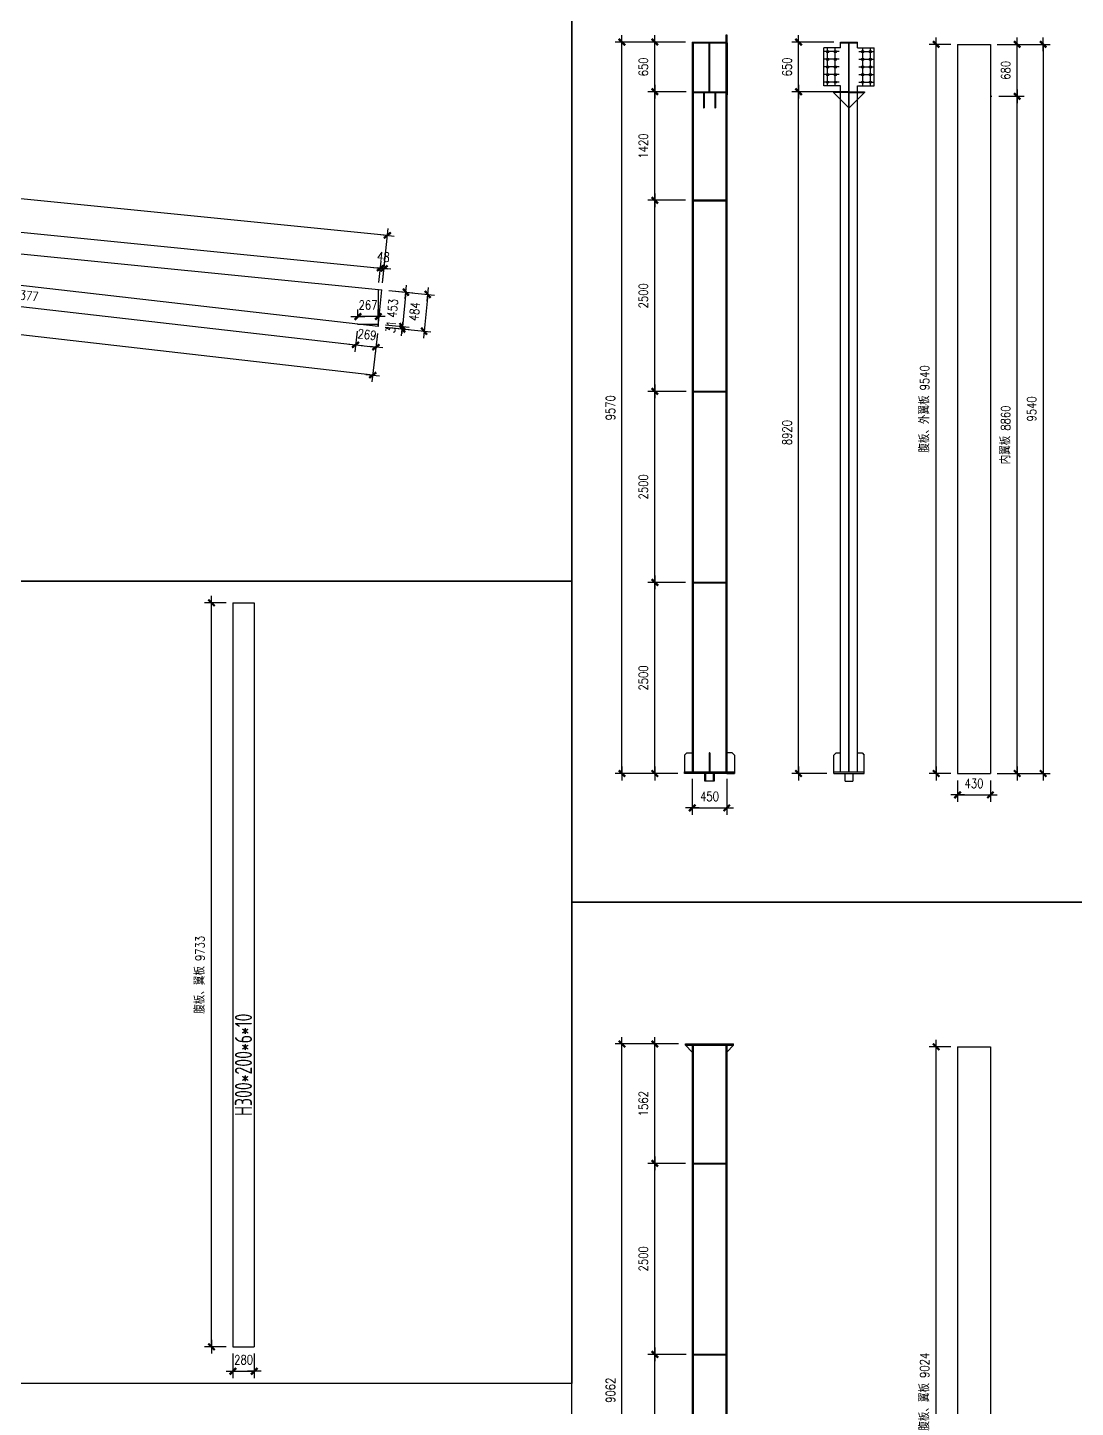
# Model space of a CAD drawing. Header units: millimetres. Extents: x 2287919 to 2522484, y -1845182 to -1736911.
# Drawn here: x 2408444 to 2422152, y -1832123 to -1814071 of the extents above; entities that cross this region are included whole.
import ezdxf

# ---------------------------------------------------------------- set-up
doc = ezdxf.new("R2010")
doc.units = ezdxf.units.MM
doc.header["$LTSCALE"] = 1000
doc.header["$PDMODE"] = 34
doc.linetypes.add('DASH', pattern=[0.35, 0.25, -0.1])
doc.styles.add('DIM_FONT', font='simplex.shx', dxfattribs={"width": 0.8, "bigfont": 'hztxt.shx'})
doc.styles.add('TSSD_Label', font='Tssdeng.shx', dxfattribs={"width": 0.7, "bigfont": 'hztxt.shx'})
doc.dimstyles.new('WGH(1)', dxfattribs={"dimscale": 1.2, "dimtxt": 100, "dimasz": 0.5, "dimexe": 75, "dimexo": 75, "dimgap": 75, "dimtad": 1, "dimdec": 0, "dimzin": 0, "dimdsep": 46, "dimtxsty": 'DIM_FONT', "dimblk1": '_DIMX', "dimblk2": '_DIMX', "dimsah": 1, "dimcen": 0.09, "dimclrd": 3, "dimclre": 3, "dimclrt": 7, "dimadec": 0, "dimazin": 0, "dimtfac": 1, "dimtdec": 0, "dimtix": 1, "dimtmove": 2, "dimatfit": 3, "dimldrblk": '_DIMX', "dimfxl": 1, "dimtolj": 1, "dimtzin": 0, "dimarcsym": 0})

# ---------------------------------------------------------------- blocks, each defined once
blk = doc.blocks.new('_DIMX')
blk.add_line((-150, 0), (150, 0))
at = {"const_width": 50}
blk.add_lwpolyline([(-70, -70), (70, 70)], dxfattribs=at)
blk = doc.blocks.new('*D463')
at = {"color": 3, "lineweight": -2}
for p, q in [((2412993, -1812382), (2413076, -1813100)), ((2413065, -1813011), (2402611, -1814208)), ((2402539, -1813579), (2402621, -1814297))]:
    blk.add_line(p, q, dxfattribs=at)
at = {"layer": 'Defpoints', "color": 0}
for p in [(2412983, -1812293), (2402528, -1813490), (2402611, -1814208)]:
    blk.add_point(p, dxfattribs=at)
at = {"color": 3, "lineweight": -2, "xscale": 0.6, "yscale": 0.6, "zscale": 0.6}
for p, rotation in [((2413065, -1813011), 6.531281720879526), ((2402611, -1814208), 186.5312817208795)]:
    blk.add_blockref('_DIMX', p, dxfattribs=dict(at, rotation=rotation))
at = {"color": 7, "insert": (2407821, -1813460), "char_height": 120, "attachment_point": 5, "rotation": 6.5313, "style": 'DIM_FONT'}
blk.add_mtext('\\A1;10523', dxfattribs=at)
blk = doc.blocks.new('*D465')
at = {"color": 3, "lineweight": -2}
for p, q in [((2413170, -1817510), (2413769, -1817570)), ((2413679, -1817562), (2413631, -1818042)), ((2413121, -1817992), (2413720, -1818051))]:
    blk.add_line(p, q, dxfattribs=at)
at = {"layer": 'Defpoints', "color": 0}
for p in [(2413080, -1817501), (2413032, -1817983), (2413631, -1818043)]:
    blk.add_point(p, dxfattribs=at)
at = {"color": 3, "lineweight": -2, "xscale": 0.6, "yscale": 0.6, "zscale": 0.6}
for p, rotation in [((2413679, -1817561), 84.29624994717204), ((2413631, -1818043), 264.296249947172)]:
    blk.add_blockref('_DIMX', p, dxfattribs=dict(at, rotation=rotation))
at = {"color": 7, "insert": (2413506, -1817787), "char_height": 120, "attachment_point": 5, "rotation": 84.2962, "style": 'DIM_FONT'}
blk.add_mtext('\\A1;484', dxfattribs=at)
blk = doc.blocks.new('*D466')
at = {"color": 3, "lineweight": -2}
for p, q in [((2402729, -1816377), (2402757, -1816098)), ((2402749, -1816187), (2413059, -1817217)), ((2413041, -1817407), (2413069, -1817128))]:
    blk.add_line(p, q, dxfattribs=at)
at = {"layer": 'Defpoints', "color": 0}
for p in [(2402720, -1816466), (2413060, -1817217), (2413032, -1817496)]:
    blk.add_point(p, dxfattribs=at)
at = {"color": 3, "lineweight": -2, "xscale": 0.6, "yscale": 0.6, "zscale": 0.6}
for p, rotation in [((2402748, -1816187), 174.2962499471587), ((2413060, -1817217), 354.2962499471587)]:
    blk.add_blockref('_DIMX', p, dxfattribs=dict(at, rotation=rotation))
at = {"color": 7, "insert": (2407919, -1816553), "char_height": 120, "attachment_point": 5, "rotation": 354.2962, "style": 'DIM_FONT'}
blk.add_mtext('\\A1;上翼板 10363', dxfattribs=at)
blk = doc.blocks.new('*D467')
at = {"color": 3, "lineweight": -2}
for p, q in [((2413041, -1817407), (2413069, -1817128)), ((2413059, -1817217), (2413059, -1817217)), ((2413060, -1817217), (2413108, -1817222)), ((2413089, -1817412), (2413117, -1817132)), ((2413108, -1817222), (2413109, -1817222))]:
    blk.add_line(p, q, dxfattribs=at)
at = {"layer": 'Defpoints', "color": 0}
for p in [(2413108, -1817222), (2413032, -1817496), (2413080, -1817501)]:
    blk.add_point(p, dxfattribs=at)
at = {"color": 3, "lineweight": -2, "xscale": 0.6, "yscale": 0.6, "zscale": 0.6}
for p, rotation in [((2413060, -1817217), 354.2962499471594), ((2413108, -1817222), 174.2962499471593)]:
    blk.add_blockref('_DIMX', p, dxfattribs=dict(at, rotation=rotation))
at = {"color": 7, "insert": (2413099, -1817070), "char_height": 120, "attachment_point": 5, "rotation": 354.2962, "style": 'DIM_FONT'}
blk.add_mtext('\\A1;48', dxfattribs=at)
blk = doc.blocks.new('*D469')
at = {"color": 3, "lineweight": -2}
for p, q in [((2402710, -1816892), (2402679, -1817161)), ((2402690, -1817071), (2412734, -1818221)), ((2412755, -1818042), (2412724, -1818311))]:
    blk.add_line(p, q, dxfattribs=at)
at = {"layer": 'Defpoints', "color": 0}
for p in [(2402720, -1816802), (2412765, -1817952), (2412734, -1818221)]:
    blk.add_point(p, dxfattribs=at)
at = {"color": 3, "lineweight": -2, "xscale": 0.6, "yscale": 0.6, "zscale": 0.6}
for p, rotation in [((2402690, -1817071), 173.4687182791657), ((2412734, -1818221), 353.4687182791657)]:
    blk.add_blockref('_DIMX', p, dxfattribs=dict(at, rotation=rotation))
at = {"color": 7, "insert": (2407729, -1817497), "char_height": 120, "attachment_point": 5, "rotation": 353.4687, "style": 'DIM_FONT'}
blk.add_mtext('\\A1;下翼板 10110+267=10377', dxfattribs=at)
blk = doc.blocks.new('*D470')
at = {"color": 3, "lineweight": -2}
for p, q in [((2412755, -1818042), (2412724, -1818311)), ((2413022, -1818072), (2412991, -1818341)), ((2412734, -1818221), (2412733, -1818221)), ((2412734, -1818221), (2413001, -1818252)), ((2413002, -1818252), (2413002, -1818252))]:
    blk.add_line(p, q, dxfattribs=at)
at = {"layer": 'Defpoints', "color": 0}
for p in [(2412765, -1817952), (2413032, -1817983), (2413001, -1818252)]:
    blk.add_point(p, dxfattribs=at)
at = {"color": 3, "lineweight": -2, "xscale": 0.6, "yscale": 0.6, "zscale": 0.6}
for p, rotation in [((2412734, -1818221), 353.4687182791657), ((2413001, -1818252), 173.4687182791657)]:
    blk.add_blockref('_DIMX', p, dxfattribs=dict(at, rotation=rotation))
at = {"color": 7, "insert": (2412885, -1818087), "char_height": 120, "attachment_point": 5, "rotation": 353.4687, "style": 'DIM_FONT'}
blk.add_mtext('\\A1;269', dxfattribs=at)
blk = doc.blocks.new('*D471')
at = {"color": 3, "lineweight": -2}
for p, q in [((2402677, -1816888), (2402604, -1817523)), ((2412959, -1818618), (2402615, -1817434)), ((2413022, -1818072), (2412949, -1818707))]:
    blk.add_line(p, q, dxfattribs=at)
at = {"layer": 'Defpoints', "color": 0}
for p in [(2402687, -1816798), (2402615, -1817434), (2413032, -1817983)]:
    blk.add_point(p, dxfattribs=at)
at = {"color": 3, "lineweight": -2, "xscale": 0.6, "yscale": 0.6, "zscale": 0.6}
for p, rotation in [((2402615, -1817434), 173.468718279122), ((2412959, -1818618), 353.468718279122)]:
    blk.add_blockref('_DIMX', p, dxfattribs=dict(at, rotation=rotation))
at = {"color": 7, "insert": (2407804, -1817877), "char_height": 120, "attachment_point": 5, "rotation": 353.4687, "style": 'DIM_FONT'}
blk.add_mtext('\\A1;10412', dxfattribs=at)
blk = doc.blocks.new('*D472')
at = {"color": 3, "lineweight": -2}
for p, q in [((2412765, -1817862), (2412765, -1817761)), ((2413032, -1817862), (2413032, -1817761)), ((2412764, -1817851), (2412764, -1817851)), ((2413032, -1817851), (2412765, -1817851)), ((2413033, -1817851), (2413033, -1817851))]:
    blk.add_line(p, q, dxfattribs=at)
at = {"layer": 'Defpoints', "color": 0}
for p in [(2412765, -1817851), (2412765, -1817952), (2413032, -1817952)]:
    blk.add_point(p, dxfattribs=at)
at = {"color": 3, "lineweight": -2, "xscale": 0.6, "yscale": 0.6, "zscale": 0.6}
for p, rotation in [((2412765, -1817851), 9.994575031030957e-11), ((2413032, -1817851), 180.0000000001)]:
    blk.add_blockref('_DIMX', p, dxfattribs=dict(at, rotation=rotation))
at = {"color": 7, "insert": (2412898, -1817701), "char_height": 120, "attachment_point": 5, "style": 'DIM_FONT'}
blk.add_mtext('\\A1;267', dxfattribs=at)
blk = doc.blocks.new('*D473')
at = {"color": 3, "lineweight": -2}
for p, q in [((2402729, -1816377), (2402801, -1815665)), ((2413151, -1816789), (2402792, -1815754)), ((2413089, -1817412), (2413160, -1816699))]:
    blk.add_line(p, q, dxfattribs=at)
at = {"layer": 'Defpoints', "color": 0}
for p in [(2402792, -1815754), (2402720, -1816466), (2413080, -1817501)]:
    blk.add_point(p, dxfattribs=at)
at = {"color": 3, "lineweight": -2, "xscale": 0.6, "yscale": 0.6, "zscale": 0.6}
for p, rotation in [((2402792, -1815754), 174.2962499471564), ((2413151, -1816789), 354.2962499471564)]:
    blk.add_blockref('_DIMX', p, dxfattribs=dict(at, rotation=rotation))
at = {"color": 7, "insert": (2407986, -1816122), "char_height": 120, "attachment_point": 5, "rotation": 354.2962, "style": 'DIM_FONT'}
blk.add_mtext('\\A1;腹板 10411', dxfattribs=at)
blk = doc.blocks.new('*D474')
at = {"color": 3, "lineweight": -2}
for p, q in [((2413170, -1817510), (2413482, -1817541)), ((2413393, -1817533), (2413348, -1817983)), ((2413125, -1817961), (2413437, -1817992))]:
    blk.add_line(p, q, dxfattribs=at)
at = {"layer": 'Defpoints', "color": 0}
for p in [(2413080, -1817501), (2413035, -1817952), (2413348, -1817983)]:
    blk.add_point(p, dxfattribs=at)
at = {"color": 3, "lineweight": -2, "xscale": 0.6, "yscale": 0.6, "zscale": 0.6}
for p, rotation in [((2413393, -1817532), 84.2962499472315), ((2413348, -1817983), 264.2962499472315)]:
    blk.add_blockref('_DIMX', p, dxfattribs=dict(at, rotation=rotation))
at = {"color": 7, "insert": (2413221, -1817743), "char_height": 120, "attachment_point": 5, "rotation": 84.2962, "style": 'DIM_FONT'}
blk.add_mtext('\\A1;453', dxfattribs=at)
blk = doc.blocks.new('*D475')
at = {"color": 3, "lineweight": -2}
for p, q in [((2413121, -1817992), (2413434, -1818023)), ((2413125, -1817961), (2413437, -1817992)), ((2413348, -1817983), (2413345, -1818014)), ((2413345, -1818015), (2413345, -1818015)), ((2413348, -1817983), (2413348, -1817982))]:
    blk.add_line(p, q, dxfattribs=at)
at = {"layer": 'Defpoints', "color": 0}
for p in [(2413032, -1817983), (2413035, -1817952), (2413345, -1818014)]:
    blk.add_point(p, dxfattribs=at)
at = {"color": 3, "lineweight": -2, "xscale": 0.6, "yscale": 0.6, "zscale": 0.6}
for p, rotation in [((2413345, -1818014), 84.29624994723137), ((2413348, -1817983), 264.2962499472314)]:
    blk.add_blockref('_DIMX', p, dxfattribs=dict(at, rotation=rotation))
at = {"color": 7, "insert": (2413197, -1817984), "char_height": 120, "attachment_point": 5, "rotation": 84.2962, "style": 'DIM_FONT'}
blk.add_mtext('\\A1;31', dxfattribs=at)
blk = doc.blocks.new('*D478')
at = {"color": 3, "lineweight": -2}
blk.add_arc((2402720, -1816466), 259, 264.4292, 354.1633, dxfattribs=at)
at = {"layer": 'Defpoints', "color": 0}
for p in [(2402720, -1816466), (2402720, -1816466), (2402827, -1816702), (2402687, -1816799), (2413080, -1817501)]:
    blk.add_point(p, dxfattribs=at)
at = {"color": 3, "lineweight": -2, "xscale": 0.6, "yscale": 0.6, "zscale": 0.6}
for p, rotation in [((2402978, -1816492), 84.22978583323504), ((2402695, -1816724), 174.3627140610201)]:
    blk.add_blockref('_DIMX', p, dxfattribs=dict(at, rotation=rotation))
at = {"color": 7, "insert": (2402789, -1816551), "char_height": 120, "attachment_point": 5, "rotation": 39.2962, "style": 'DIM_FONT'}
blk.add_mtext('\\A1;90°', dxfattribs=at)
blk = doc.blocks.new('*D487')
at = {"color": 3, "lineweight": -2}
for p, q in [((2411040, -1821597), (2410760, -1821597)), ((2410850, -1831329.4), (2410850, -1821597.6)), ((2411040, -1831330), (2410760, -1831330))]:
    blk.add_line(p, q, dxfattribs=at)
at = {"layer": 'Defpoints', "color": 0}
for p in [(2410850, -1821597), (2411130, -1821597), (2411130, -1831330)]:
    blk.add_point(p, dxfattribs=at)
at = {"color": 3, "lineweight": -2, "xscale": 0.6, "yscale": 0.6, "zscale": 0.6}
for p, rotation in [((2410850, -1821597), 90), ((2410850, -1831330), 270)]:
    blk.add_blockref('_DIMX', p, dxfattribs=dict(at, rotation=rotation))
at = {"color": 7, "insert": (2410700, -1826463.5), "char_height": 120, "attachment_point": 5, "rotation": 90, "style": 'DIM_FONT'}
blk.add_mtext('\\A1;腹板、翼板 9733', dxfattribs=at)
blk = doc.blocks.new('*D488')
at = {"color": 3, "lineweight": -2}
for p, q in [((2411130, -1831420), (2411130, -1831740)), ((2411410, -1831420), (2411410, -1831740)), ((2411129.4, -1831650), (2411128.8, -1831650)), ((2411130, -1831650), (2411410, -1831650)), ((2411410.6, -1831650), (2411411.2, -1831650))]:
    blk.add_line(p, q, dxfattribs=at)
at = {"layer": 'Defpoints', "color": 0}
for p in [(2411130, -1831330), (2411410, -1831330), (2411410, -1831650)]:
    blk.add_point(p, dxfattribs=at)
at = {"color": 3, "lineweight": -2, "xscale": 0.6, "yscale": 0.6, "zscale": 0.6}
blk.add_blockref('_DIMX', (2411130, -1831650), dxfattribs=at)
at = {"color": 3, "lineweight": -2, "xscale": 0.6, "yscale": 0.6, "zscale": 0.6, "rotation": 180}
blk.add_blockref('_DIMX', (2411410, -1831650), dxfattribs=at)
at = {"color": 7, "insert": (2411270, -1831500), "char_height": 120, "attachment_point": 5, "style": 'DIM_FONT'}
blk.add_mtext('\\A1;280', dxfattribs=at)
blk = doc.blocks.new('*D648')
at = {"color": 3, "lineweight": -2}
for p, q in [((2417050, -1821330), (2416560, -1821330)), ((2416650, -1823829.4), (2416650, -1821330.6)), ((2416950, -1823830), (2416560, -1823830))]:
    blk.add_line(p, q, dxfattribs=at)
at = {"layer": 'Defpoints', "color": 0}
for p in [(2416650, -1821330), (2417140, -1821330), (2417040, -1823830)]:
    blk.add_point(p, dxfattribs=at)
at = {"color": 3, "lineweight": -2, "xscale": 0.6, "yscale": 0.6, "zscale": 0.6}
for p, rotation in [((2416650, -1821330), 90), ((2416650, -1823830), 270)]:
    blk.add_blockref('_DIMX', p, dxfattribs=dict(at, rotation=rotation))
at = {"color": 7, "insert": (2416500, -1822580), "char_height": 120, "attachment_point": 5, "rotation": 90, "style": 'DIM_FONT'}
blk.add_mtext('\\A1;2500', dxfattribs=at)
blk = doc.blocks.new('*D649')
at = {"color": 3, "lineweight": -2}
for p, q in [((2417060, -1818830), (2416560, -1818830)), ((2416650, -1821329.4), (2416650, -1818830.6)), ((2417050, -1821330), (2416560, -1821330))]:
    blk.add_line(p, q, dxfattribs=at)
at = {"layer": 'Defpoints', "color": 0}
for p in [(2416650, -1818830), (2417150, -1818830), (2417140, -1821330)]:
    blk.add_point(p, dxfattribs=at)
at = {"color": 3, "lineweight": -2, "xscale": 0.6, "yscale": 0.6, "zscale": 0.6}
for p, rotation in [((2416650, -1818830), 90), ((2416650, -1821330), 270)]:
    blk.add_blockref('_DIMX', p, dxfattribs=dict(at, rotation=rotation))
at = {"color": 7, "insert": (2416500, -1820080), "char_height": 120, "attachment_point": 5, "rotation": 90, "style": 'DIM_FONT'}
blk.add_mtext('\\A1;2500', dxfattribs=at)
blk = doc.blocks.new('*D650')
at = {"color": 3, "lineweight": -2}
for p, q in [((2417050, -1816330), (2416560, -1816330)), ((2416650, -1818829.4), (2416650, -1816330.6)), ((2417060, -1818830), (2416560, -1818830))]:
    blk.add_line(p, q, dxfattribs=at)
at = {"layer": 'Defpoints', "color": 0}
for p in [(2416650, -1816330), (2417140, -1816330), (2417150, -1818830)]:
    blk.add_point(p, dxfattribs=at)
at = {"color": 3, "lineweight": -2, "xscale": 0.6, "yscale": 0.6, "zscale": 0.6}
for p, rotation in [((2416650, -1816330), 90), ((2416650, -1818830), 270)]:
    blk.add_blockref('_DIMX', p, dxfattribs=dict(at, rotation=rotation))
at = {"color": 7, "insert": (2416500, -1817580), "char_height": 120, "attachment_point": 5, "rotation": 90, "style": 'DIM_FONT'}
blk.add_mtext('\\A1;2500', dxfattribs=at)
blk = doc.blocks.new('*D651')
at = {"color": 3, "lineweight": -2}
for p, q in [((2417060, -1814910), (2416560, -1814910)), ((2416650, -1816329.4), (2416650, -1814910.6)), ((2417050, -1816330), (2416560, -1816330))]:
    blk.add_line(p, q, dxfattribs=at)
at = {"layer": 'Defpoints', "color": 0}
for p in [(2416650, -1814910), (2417150, -1814910), (2417140, -1816330)]:
    blk.add_point(p, dxfattribs=at)
at = {"color": 3, "lineweight": -2, "xscale": 0.6, "yscale": 0.6, "zscale": 0.6}
for p, rotation in [((2416650, -1814910), 90), ((2416650, -1816330), 270)]:
    blk.add_blockref('_DIMX', p, dxfattribs=dict(at, rotation=rotation))
at = {"color": 7, "insert": (2416500, -1815620), "char_height": 120, "attachment_point": 5, "rotation": 90, "style": 'DIM_FONT'}
blk.add_mtext('\\A1;1420', dxfattribs=at)
blk = doc.blocks.new('*D652')
at = {"color": 3, "lineweight": -2}
for p, q in [((2417050, -1814260), (2416560, -1814260)), ((2416650, -1814909.4), (2416650, -1814260.6)), ((2417060, -1814910), (2416560, -1814910))]:
    blk.add_line(p, q, dxfattribs=at)
at = {"layer": 'Defpoints', "color": 0}
for p in [(2416650, -1814260), (2417140, -1814260), (2417150, -1814910)]:
    blk.add_point(p, dxfattribs=at)
at = {"color": 3, "lineweight": -2, "xscale": 0.6, "yscale": 0.6, "zscale": 0.6}
for p, rotation in [((2416650, -1814260), 90), ((2416650, -1814910), 270)]:
    blk.add_blockref('_DIMX', p, dxfattribs=dict(at, rotation=rotation))
at = {"color": 7, "insert": (2416500, -1814585), "char_height": 120, "attachment_point": 5, "rotation": 90, "style": 'DIM_FONT'}
blk.add_mtext('\\A1;650', dxfattribs=at)
blk = doc.blocks.new('*D614')
at = {"color": 3, "lineweight": -2}
for p, q in [((2417050, -1814260), (2416130, -1814260)), ((2416220, -1823829.4), (2416220, -1814260.6)), ((2416950, -1823830), (2416130, -1823830))]:
    blk.add_line(p, q, dxfattribs=at)
at = {"layer": 'Defpoints', "color": 0}
for p in [(2416220, -1814260), (2417140, -1814260), (2417040, -1823830)]:
    blk.add_point(p, dxfattribs=at)
at = {"color": 3, "lineweight": -2, "xscale": 0.6, "yscale": 0.6, "zscale": 0.6}
for p, rotation in [((2416220, -1814260), 90), ((2416220, -1823830), 270)]:
    blk.add_blockref('_DIMX', p, dxfattribs=dict(at, rotation=rotation))
at = {"color": 7, "insert": (2416070, -1819045), "char_height": 120, "attachment_point": 5, "rotation": 90, "style": 'DIM_FONT'}
blk.add_mtext('\\A1;9570', dxfattribs=at)
blk = doc.blocks.new('*D653')
at = {"color": 3, "lineweight": -2}
for p, q in [((2417140, -1823900), (2417140, -1824370)), ((2417590, -1823900), (2417590, -1824370)), ((2417140.6, -1824280), (2417589.4, -1824280))]:
    blk.add_line(p, q, dxfattribs=at)
at = {"layer": 'Defpoints', "color": 0}
for p in [(2417140, -1823810), (2417590, -1823810), (2417590, -1824280)]:
    blk.add_point(p, dxfattribs=at)
at = {"color": 3, "lineweight": -2, "xscale": 0.6, "yscale": 0.6, "zscale": 0.6, "rotation": 180}
blk.add_blockref('_DIMX', (2417140, -1824280), dxfattribs=at)
at = {"color": 3, "lineweight": -2, "xscale": 0.6, "yscale": 0.6, "zscale": 0.6}
blk.add_blockref('_DIMX', (2417590, -1824280), dxfattribs=at)
at = {"color": 7, "insert": (2417365, -1824130), "char_height": 120, "attachment_point": 5, "style": 'DIM_FONT'}
blk.add_mtext('\\A1;450', dxfattribs=at)
blk = doc.blocks.new('*D654')
at = {"color": 3, "lineweight": -2}
for p, q in [((2418990, -1814910), (2418440, -1814910)), ((2418530, -1823829.4), (2418530, -1814910.6)), ((2418900, -1823830), (2418440, -1823830))]:
    blk.add_line(p, q, dxfattribs=at)
at = {"layer": 'Defpoints', "color": 0}
for p in [(2418530, -1814910), (2419080, -1814910), (2418990, -1823830)]:
    blk.add_point(p, dxfattribs=at)
at = {"color": 3, "lineweight": -2, "xscale": 0.6, "yscale": 0.6, "zscale": 0.6}
for p, rotation in [((2418530, -1814910), 90), ((2418530, -1823830), 270)]:
    blk.add_blockref('_DIMX', p, dxfattribs=dict(at, rotation=rotation))
at = {"color": 7, "insert": (2418380, -1819370), "char_height": 120, "attachment_point": 5, "rotation": 90, "style": 'DIM_FONT'}
blk.add_mtext('\\A1;8920', dxfattribs=at)
blk = doc.blocks.new('*D655')
at = {"color": 3, "lineweight": -2}
for p, q in [((2418990, -1814260), (2418440, -1814260)), ((2418530, -1814909.4), (2418530, -1814260.6)), ((2418990, -1814910), (2418440, -1814910))]:
    blk.add_line(p, q, dxfattribs=at)
at = {"layer": 'Defpoints', "color": 0}
for p in [(2418530, -1814260), (2419080, -1814260), (2419080, -1814910)]:
    blk.add_point(p, dxfattribs=at)
at = {"color": 3, "lineweight": -2, "xscale": 0.6, "yscale": 0.6, "zscale": 0.6}
for p, rotation in [((2418530, -1814260), 90), ((2418530, -1814910), 270)]:
    blk.add_blockref('_DIMX', p, dxfattribs=dict(at, rotation=rotation))
at = {"color": 7, "insert": (2418380, -1814585), "char_height": 120, "attachment_point": 5, "rotation": 90, "style": 'DIM_FONT'}
blk.add_mtext('\\A1;650', dxfattribs=at)
blk = doc.blocks.new('*D656')
at = {"color": 3, "lineweight": -2}
for p, q in [((2420520, -1814290), (2420240, -1814290)), ((2420330, -1823829.4), (2420330, -1814290.6)), ((2420520, -1823830), (2420240, -1823830))]:
    blk.add_line(p, q, dxfattribs=at)
at = {"layer": 'Defpoints', "color": 0}
for p in [(2420330, -1814290), (2420610, -1814290), (2420610, -1823830)]:
    blk.add_point(p, dxfattribs=at)
at = {"color": 3, "lineweight": -2, "xscale": 0.6, "yscale": 0.6, "zscale": 0.6}
for p, rotation in [((2420330, -1814290), 90), ((2420330, -1823830), 270)]:
    blk.add_blockref('_DIMX', p, dxfattribs=dict(at, rotation=rotation))
at = {"color": 7, "insert": (2420180, -1819060), "char_height": 120, "attachment_point": 5, "rotation": 90, "style": 'DIM_FONT'}
blk.add_mtext('\\A1;腹板、外翼板 9540', dxfattribs=at)
blk = doc.blocks.new('*D657')
at = {"color": 3, "lineweight": -2}
for p, q in [((2420610, -1823920), (2420610, -1824200)), ((2421040, -1823920), (2421040, -1824200)), ((2420610.6, -1824110), (2421039.4, -1824110))]:
    blk.add_line(p, q, dxfattribs=at)
at = {"layer": 'Defpoints', "color": 0}
for p in [(2420610, -1823830), (2421040, -1823830), (2421040, -1824110)]:
    blk.add_point(p, dxfattribs=at)
at = {"color": 3, "lineweight": -2, "xscale": 0.6, "yscale": 0.6, "zscale": 0.6, "rotation": 180}
blk.add_blockref('_DIMX', (2420610, -1824110), dxfattribs=at)
at = {"color": 3, "lineweight": -2, "xscale": 0.6, "yscale": 0.6, "zscale": 0.6}
blk.add_blockref('_DIMX', (2421040, -1824110), dxfattribs=at)
at = {"color": 7, "insert": (2420825, -1823960), "char_height": 120, "attachment_point": 5, "style": 'DIM_FONT'}
blk.add_mtext('\\A1;430', dxfattribs=at)
blk = doc.blocks.new('*D658')
at = {"color": 3, "lineweight": -2}
for p, q in [((2421148, -1814970), (2421480, -1814970)), ((2421390, -1823829.4), (2421390, -1814970.6)), ((2421130, -1823830), (2421480, -1823830))]:
    blk.add_line(p, q, dxfattribs=at)
at = {"layer": 'Defpoints', "color": 0}
for p in [(2421058, -1814970), (2421390, -1814970), (2421040, -1823830)]:
    blk.add_point(p, dxfattribs=at)
at = {"color": 3, "lineweight": -2, "xscale": 0.6, "yscale": 0.6, "zscale": 0.6}
for p, rotation in [((2421390, -1814970), 90), ((2421390, -1823830), 270)]:
    blk.add_blockref('_DIMX', p, dxfattribs=dict(at, rotation=rotation))
at = {"color": 7, "insert": (2421240, -1819400), "char_height": 120, "attachment_point": 5, "rotation": 90, "style": 'DIM_FONT'}
blk.add_mtext('\\A1;内翼板 8860', dxfattribs=at)
blk = doc.blocks.new('*D659')
at = {"color": 3, "lineweight": -2}
for p, q in [((2421130, -1814290), (2421480, -1814290)), ((2421390, -1814969.4), (2421390, -1814290.6)), ((2421148, -1814970), (2421480, -1814970))]:
    blk.add_line(p, q, dxfattribs=at)
at = {"layer": 'Defpoints', "color": 0}
for p in [(2421040, -1814290), (2421390, -1814290), (2421058, -1814970)]:
    blk.add_point(p, dxfattribs=at)
at = {"color": 3, "lineweight": -2, "xscale": 0.6, "yscale": 0.6, "zscale": 0.6}
for p, rotation in [((2421390, -1814290), 90), ((2421390, -1814970), 270)]:
    blk.add_blockref('_DIMX', p, dxfattribs=dict(at, rotation=rotation))
at = {"color": 7, "insert": (2421240, -1814630), "char_height": 120, "attachment_point": 5, "rotation": 90, "style": 'DIM_FONT'}
blk.add_mtext('\\A1;680', dxfattribs=at)
blk = doc.blocks.new('*D660')
at = {"color": 3, "lineweight": -2}
for p, q in [((2421130, -1814290), (2421820, -1814290)), ((2421730, -1814290.6), (2421730, -1823829.4)), ((2421130, -1823830), (2421820, -1823830))]:
    blk.add_line(p, q, dxfattribs=at)
at = {"layer": 'Defpoints', "color": 0}
for p in [(2421040, -1814290), (2421040, -1823830), (2421730, -1823830)]:
    blk.add_point(p, dxfattribs=at)
at = {"color": 3, "lineweight": -2, "xscale": 0.6, "yscale": 0.6, "zscale": 0.6}
for p, rotation in [((2421730, -1814290), 90), ((2421730, -1823830), 270)]:
    blk.add_blockref('_DIMX', p, dxfattribs=dict(at, rotation=rotation))
at = {"color": 7, "insert": (2421580, -1819060), "char_height": 120, "attachment_point": 5, "rotation": 90, "style": 'DIM_FONT'}
blk.add_mtext('\\A1;9540', dxfattribs=at)
blk = doc.blocks.new('*D667')
at = {"color": 3, "lineweight": -2}
for p, q in [((2417060, -1831430), (2416560, -1831430)), ((2416650, -1833929.4), (2416650, -1831430.6)), ((2417050, -1833930), (2416560, -1833930))]:
    blk.add_line(p, q, dxfattribs=at)
at = {"layer": 'Defpoints', "color": 0}
for p in [(2416650, -1831430), (2417150, -1831430), (2417140, -1833930)]:
    blk.add_point(p, dxfattribs=at)
at = {"color": 3, "lineweight": -2, "xscale": 0.6, "yscale": 0.6, "zscale": 0.6}
for p, rotation in [((2416650, -1831430), 90), ((2416650, -1833930), 270)]:
    blk.add_blockref('_DIMX', p, dxfattribs=dict(at, rotation=rotation))
at = {"color": 7, "insert": (2416500, -1832680), "char_height": 120, "attachment_point": 5, "rotation": 90, "style": 'DIM_FONT'}
blk.add_mtext('\\A1;2500', dxfattribs=at)
blk = doc.blocks.new('*D668')
at = {"color": 3, "lineweight": -2}
for p, q in [((2417050, -1828930), (2416560, -1828930)), ((2416650, -1831429.4), (2416650, -1828930.6)), ((2417060, -1831430), (2416560, -1831430))]:
    blk.add_line(p, q, dxfattribs=at)
at = {"layer": 'Defpoints', "color": 0}
for p in [(2416650, -1828930), (2417140, -1828930), (2417150, -1831430)]:
    blk.add_point(p, dxfattribs=at)
at = {"color": 3, "lineweight": -2, "xscale": 0.6, "yscale": 0.6, "zscale": 0.6}
for p, rotation in [((2416650, -1828930), 90), ((2416650, -1831430), 270)]:
    blk.add_blockref('_DIMX', p, dxfattribs=dict(at, rotation=rotation))
at = {"color": 7, "insert": (2416500, -1830180), "char_height": 120, "attachment_point": 5, "rotation": 90, "style": 'DIM_FONT'}
blk.add_mtext('\\A1;2500', dxfattribs=at)
blk = doc.blocks.new('*D669')
at = {"color": 3, "lineweight": -2}
for p, q in [((2416960, -1827368), (2416560, -1827368)), ((2416650, -1828929.4), (2416650, -1827368.6)), ((2417050, -1828930), (2416560, -1828930))]:
    blk.add_line(p, q, dxfattribs=at)
at = {"layer": 'Defpoints', "color": 0}
for p in [(2416650, -1827368), (2417050, -1827368), (2417140, -1828930)]:
    blk.add_point(p, dxfattribs=at)
at = {"color": 3, "lineweight": -2, "xscale": 0.6, "yscale": 0.6, "zscale": 0.6}
for p, rotation in [((2416650, -1827368), 90), ((2416650, -1828930), 270)]:
    blk.add_blockref('_DIMX', p, dxfattribs=dict(at, rotation=rotation))
at = {"color": 7, "insert": (2416500, -1828149), "char_height": 120, "attachment_point": 5, "rotation": 90, "style": 'DIM_FONT'}
blk.add_mtext('\\A1;1562', dxfattribs=at)
blk = doc.blocks.new('*D661')
at = {"color": 3, "lineweight": -2}
for p, q in [((2416960, -1827368), (2416130, -1827368)), ((2416220, -1836429.4), (2416220, -1827368.6)), ((2416950, -1836430), (2416130, -1836430))]:
    blk.add_line(p, q, dxfattribs=at)
at = {"layer": 'Defpoints', "color": 0}
for p in [(2416220, -1827368), (2417050, -1827368), (2417040, -1836430)]:
    blk.add_point(p, dxfattribs=at)
at = {"color": 3, "lineweight": -2, "xscale": 0.6, "yscale": 0.6, "zscale": 0.6}
for p, rotation in [((2416220, -1827368), 90), ((2416220, -1836430), 270)]:
    blk.add_blockref('_DIMX', p, dxfattribs=dict(at, rotation=rotation))
at = {"color": 7, "insert": (2416070, -1831899), "char_height": 120, "attachment_point": 5, "rotation": 90, "style": 'DIM_FONT'}
blk.add_mtext('\\A1;9062', dxfattribs=at)
blk = doc.blocks.new('*D671')
at = {"color": 3, "lineweight": -2}
for p, q in [((2420520, -1827406), (2420240, -1827406)), ((2420330, -1836429.4), (2420330, -1827406.6)), ((2420520, -1836430), (2420240, -1836430))]:
    blk.add_line(p, q, dxfattribs=at)
at = {"layer": 'Defpoints', "color": 0}
for p in [(2420330, -1827406), (2420610, -1827406), (2420610, -1836430)]:
    blk.add_point(p, dxfattribs=at)
at = {"color": 3, "lineweight": -2, "xscale": 0.6, "yscale": 0.6, "zscale": 0.6}
for p, rotation in [((2420330, -1827406), 90), ((2420330, -1836430), 270)]:
    blk.add_blockref('_DIMX', p, dxfattribs=dict(at, rotation=rotation))
at = {"color": 7, "insert": (2420180, -1831918), "char_height": 120, "attachment_point": 5, "rotation": 90, "style": 'DIM_FONT'}
blk.add_mtext('\\A1;腹板、翼板 9024', dxfattribs=at)

msp = doc.modelspace()

# ---------------------------------------------------------------- linework, layer by layer
at = {"color": 2}
for p, q in [((2417598, -1814170), (2417580, -1814170)), ((2417580, -1814170), (2417580, -1814950)), ((2417598, -1814270), (2417598, -1814170)), ((2417598, -1814270), (2417598, -1814950)), ((2417580, -1814950), (2417598, -1814950)), ((2421040, -1814970), (2421058, -1814970))]:
    msp.add_line(p, q, dxfattribs=at)
for p, q in [((2417140, -1814260), (2417140, -1823810)), ((2417140, -1814260), (2417580, -1814260)), ((2417140, -1814270), (2417580, -1814270)), ((2417150, -1814270), (2417150, -1823810)), ((2417360, -1814910), (2417360, -1814270)), ((2417370, -1814910), (2417370, -1814270)), ((2417580, -1814270), (2417580, -1823810)), ((2419060, -1814385), (2418860, -1814385)), ((2418910, -1814835), (2418910, -1814335)), ((2419010, -1814835), (2419010, -1814335)), ((2419080, -1814260), (2419300, -1814260)), ((2419080, -1814335), (2419080, -1814260)), ((2419080, -1814270), (2419300, -1814270)), ((2419186, -1823810), (2419186, -1814260)), ((2419194, -1823810), (2419194, -1814260)), ((2419300, -1814335), (2419300, -1814260)), ((2419320, -1814385), (2419520, -1814385)), ((2419370, -1814835), (2419370, -1814335)), ((2419470, -1814835), (2419470, -1814335)), ((2420610, -1814290), (2420610, -1823830)), ((2420610, -1814290), (2421040, -1814290)), ((2421040, -1814290), (2421040, -1823830)), ((2419060, -1814485), (2418860, -1814485)), ((2419060, -1814585), (2418860, -1814585)), ((2419320, -1814485), (2419520, -1814485)), ((2419320, -1814585), (2419520, -1814585)), ((2419060, -1814685), (2418860, -1814685)), ((2419320, -1814685), (2419520, -1814685)), ((2417150, -1814910), (2417580, -1814910)), ((2417150, -1814920), (2417580, -1814920)), ((2417285, -1814920), (2417285, -1815120)), ((2417290, -1814920), (2417290, -1815120)), ((2417295, -1814920), (2417295, -1815120)), ((2417435, -1814920), (2417435, -1815120)), ((2417440, -1814920), (2417440, -1815120)), ((2417445, -1814920), (2417445, -1815120)), ((2417590, -1814950), (2417590, -1823810)), ((2419060, -1814785), (2418860, -1814785)), ((2419186, -1814910), (2418986, -1814910)), ((2418986, -1814910), (2418986, -1814920)), ((2419186, -1814920), (2418986, -1814920)), ((2419186, -1815120), (2418986, -1814920)), ((2419080, -1823810), (2419080, -1814835)), ((2419194, -1814910), (2419394, -1814910)), ((2419194, -1814920), (2419394, -1814920)), ((2419194, -1815120), (2419394, -1814920)), ((2419300, -1823810), (2419300, -1814835)), ((2419320, -1814785), (2419520, -1814785)), ((2419394, -1814910), (2419394, -1814920)), ((2417285, -1815120), (2417295, -1815120)), ((2417435, -1815120), (2417445, -1815120)), ((2417580, -1816330), (2417150, -1816330)), ((2417580, -1816340), (2417150, -1816340)), ((2402720.4, -1816466.5), (2413080, -1817501.2)), ((2413031.9, -1817982.7), (2402687.3, -1816798.4)), ((2413031.9, -1817496.4), (2413031.9, -1817982.7)), ((2412764.9, -1817952.1), (2413035, -1817952.1)), ((2417580, -1818830), (2417150, -1818830)), ((2417580, -1818840), (2417150, -1818840)), ((2417580, -1821330), (2417150, -1821330)), ((2417580, -1821340), (2417150, -1821340)), ((2411130, -1821597), (2411130, -1831330)), ((2411130, -1821597), (2411410, -1821597)), ((2411410, -1821597), (2411410, -1831330)), ((2417070, -1823560), (2417040, -1823590)), ((2417040, -1823590), (2417040, -1823810)), ((2417070, -1823560), (2417150, -1823560)), ((2417360, -1823560), (2417360, -1823810)), ((2417365, -1823560), (2417360, -1823560)), ((2417360, -1823560), (2417370, -1823560)), ((2417365, -1823560), (2417365, -1823810)), ((2417370, -1823560), (2417370, -1823810)), ((2417660, -1823560), (2417580, -1823560)), ((2417660, -1823560), (2417690, -1823590)), ((2417690, -1823590), (2417690, -1823810)), ((2418990, -1823590), (2419020, -1823560)), ((2418990, -1823830), (2418990, -1823590)), ((2419020, -1823560), (2419080, -1823560)), ((2419300, -1823560), (2419360, -1823560)), ((2419360, -1823560), (2419390, -1823590)), ((2419390, -1823830), (2419390, -1823590)), ((2417040, -1823830), (2417040, -1823810)), ((2417040, -1823810), (2417690, -1823810)), ((2417690, -1823830), (2417040, -1823830)), ((2417590, -1823830), (2417690, -1823830)), ((2417690, -1823810), (2417690, -1823830)), ((2417690, -1823830), (2417690, -1823810)), ((2418990, -1823810), (2419390, -1823810)), ((2418990, -1823830), (2419390, -1823830)), ((2420610, -1823830), (2421040, -1823830)), ((2417050, -1827368), (2417680, -1827368)), ((2417050, -1827386), (2417050, -1827368)), ((2417050, -1827386), (2417680, -1827386)), ((2417050, -1827386), (2417140, -1827476.4)), ((2417140, -1827386), (2417140, -1836410)), ((2417150, -1827386), (2417150, -1836410)), ((2417580, -1827386), (2417580, -1836410)), ((2417590, -1827386), (2417590, -1836410)), ((2417590, -1827476), (2417680, -1827386)), ((2417680, -1827386), (2417680, -1827368)), ((2420610, -1827406), (2420610, -1836430)), ((2420610, -1827406), (2421040, -1827406)), ((2421040, -1827406), (2421040, -1836430)), ((2417580, -1828930), (2417150, -1828930)), ((2417580, -1828940), (2417150, -1828940)), ((2411130, -1831330), (2411410, -1831330)), ((2417580, -1831430), (2417150, -1831430)), ((2417580, -1831440), (2417150, -1831440))]:
    msp.add_line(p, q)
at = {"color": 1}
for p, q in [((2417365, -1814910), (2417365, -1814270)), ((2421040, -1814290), (2421040, -1814970)), ((2413031.9, -1817982.7), (2413080, -1817501.2)), ((2412764.9, -1817952.1), (2412764.9, -1817960.2)), ((2417365, -1823560), (2417365, -1823810)), ((2417305, -1823930), (2417305, -1823830)), ((2417425, -1823930), (2417305, -1823930)), ((2417315, -1823930), (2417315, -1823830)), ((2417415, -1823830), (2417415, -1823930)), ((2417425, -1823830), (2417425, -1823930)), ((2419140, -1823930), (2419140, -1823830)), ((2419140, -1823930), (2419240, -1823930)), ((2419240, -1823830), (2419240, -1823930))]:
    msp.add_line(p, q, dxfattribs=at)
at = {"color": 6}
for p, q in [((2418860, -1814835), (2418860, -1814335)), ((2419080, -1814335), (2418860, -1814335)), ((2419300, -1814335), (2419520, -1814335)), ((2419520, -1814835), (2419520, -1814335)), ((2419080, -1814835), (2418860, -1814835)), ((2419300, -1814835), (2419520, -1814835))]:
    msp.add_line(p, q, dxfattribs=at)
at = {"color": 1, "linetype": 'DASH'}
msp.add_line((2419190, -1823810), (2419190, -1814260), dxfattribs=at)
for points in [[(2400713.9, -1810812), (2415563.9, -1810812), (2415563.9, -1821312), (2400713.9, -1821312)], [(2415563.9, -1812912), (2433383.9, -1812912), (2433383.9, -1825512), (2415563.9, -1825512)], [(2400713.9, -1821312), (2415563.9, -1821312), (2415563.9, -1831812), (2400713.9, -1831812)], [(2415563.9, -1825512), (2433383.9, -1825512), (2433383.9, -1838112), (2415563.9, -1838112)]]:
    msp.add_lwpolyline(points, close=True)
for centre in [(2418910, -1814385), (2419010, -1814385), (2419370, -1814385), (2419470, -1814385), (2418910, -1814485), (2418910, -1814585), (2419010, -1814485), (2419010, -1814585), (2419370, -1814485), (2419370, -1814585), (2419470, -1814485), (2419470, -1814585), (2418910, -1814685), (2418910, -1814785), (2419010, -1814685), (2419010, -1814785), (2419370, -1814685), (2419370, -1814785), (2419470, -1814685), (2419470, -1814785)]:
    msp.add_circle(centre, 15)

# ---------------------------------------------------------------- texts
at = {"color": 0, "style": 'TSSD_Label', "width": 0.7}
msp.add_text('H300*200*6*10', height=224.347, rotation=90, dxfattribs=at).set_placement((2411380, -1828310))

# ---------------------------------------------------------------- dimensions: what is measured, and where the dimension line sits
for p1, p2, distance, picture, middle in [((2412983.1, -1812293.1), (2402528.5, -1813490), 722.5, '*D463', (2407820.9, -1813460.3)), ((2421040, -1814290), (2421040, -1823830), 690, '*D660', (2421580, -1819060)), ((2413031.9, -1817982.7), (2402687.3, -1816798.4), 639.4, '*D471', (2407803.9, -1817876.7)), ((2413080, -1817501.2), (2413031.9, -1817982.7), 601.9, '*D465', (2413505.7, -1817786.9)), ((2413080, -1817501.2), (2413035, -1817952.1), 314.4, '*D474', (2413221, -1817743)), ((2413031.9, -1817952.1), (2412764.9, -1817952.1), -100.9, '*D472', (2412898.4, -1817701.2)), ((2420610, -1823830), (2421040, -1823830), -280, '*D657', (2420825, -1823960)), ((2411130, -1831330), (2411410, -1831330), -320, '*D488', (2411270, -1831500))]:
    dim = msp.add_aligned_dim(p1=p1, p2=p2, distance=distance, dimstyle='WGH(1)')
    dim.commit()
    dim.dimension.update_dxf_attribs({"geometry": picture, "text_midpoint": middle})
for base, p1, p2, angle, picture, middle in [((2416220, -1814260), (2417040, -1823830), (2417140, -1814260), 90, '*D614', (2416070, -1819045)), ((2416650, -1814260), (2417150, -1814910), (2417140, -1814260), 90, '*D652', (2416500, -1814585)), ((2418530, -1814260), (2419080, -1814910), (2419080, -1814260), 90, '*D655', (2418380, -1814585)), ((2421390, -1814290), (2421058, -1814970), (2421040, -1814290), 90, '*D659', (2421240, -1814630)), ((2416650, -1814910), (2417140, -1816330), (2417150, -1814910), 90, '*D651', (2416500, -1815620)), ((2418530, -1814910), (2418990, -1823830), (2419080, -1814910), 90, '*D654', (2418380, -1819370)), ((2416650, -1816330), (2417150, -1818830), (2417140, -1816330), 90, '*D650', (2416500, -1817580)), ((2413107.9, -1817222), (2413031.9, -1817496.4), (2413080, -1817501.2), 174.29625, '*D467', (2413098.8, -1817070.3)), ((2413001.1, -1818251.7), (2412764.9, -1817952.1), (2413031.9, -1817982.7), 173.46872, '*D470', (2412884.7, -1818087.4)), ((2413344.7, -1818013.9), (2413035, -1817952.1), (2413031.9, -1817982.7), 84.29625, '*D475', (2413197, -1817983.7)), ((2416650, -1818830), (2417140, -1821330), (2417150, -1818830), 90, '*D649', (2416500, -1820080)), ((2416650, -1821330), (2417040, -1823830), (2417140, -1821330), 90, '*D648', (2416500, -1822580)), ((2416220, -1827368), (2417040, -1836430), (2417050, -1827368), 90, '*D661', (2416070, -1831899)), ((2416650, -1827368), (2417140, -1828930), (2417050, -1827368), 90, '*D669', (2416500, -1828149)), ((2416650, -1828930), (2417150, -1831430), (2417140, -1828930), 90, '*D668', (2416500, -1830180)), ((2416650, -1831430), (2417140, -1833930), (2417150, -1831430), 90, '*D667', (2416500, -1832680))]:
    dim = msp.add_linear_dim(base=base, p1=p1, p2=p2, angle=angle, dimstyle='WGH(1)')
    dim.commit()
    dim.dimension.update_dxf_attribs({"geometry": picture, "text_midpoint": middle})
for p1, p2, distance, text, picture, middle in [((2420610, -1823830), (2420610, -1814290), 280, '腹板、外翼板 9540', '*D656', (2420180, -1819060)), ((2413080, -1817501.2), (2402720.4, -1816466.5), -716, '腹板 10411', '*D473', (2407986.3, -1816122.2)), ((2402720.4, -1816466.5), (2413031.9, -1817496.4), 280.6, '上翼板 10363', '*D466', (2407919, -1816553)), ((2411130, -1831330), (2411130, -1821597), 280, '腹板、翼板 9733', '*D487', (2410700, -1826463.5)), ((2420610, -1836430), (2420610, -1827406), 280, '腹板、翼板 9024', '*D671', (2420180, -1831918))]:
    dim = msp.add_aligned_dim(p1=p1, p2=p2, distance=distance, text=text, dimstyle='WGH(1)')
    dim.commit()
    dim.dimension.update_dxf_attribs({"geometry": picture, "text_midpoint": middle})
for base, p1, p2, angle, text, picture, middle in [((2421390, -1814970), (2421040, -1823830), (2421058, -1814970), 90, '内翼板 8860', '*D658', (2421240, -1819400)), ((2412734.1, -1818221.1), (2402720.4, -1816802.1), (2412764.9, -1817952.1), 173.46872, '下翼板 10110+267=10377', '*D469', (2407728.9, -1817497.1))]:
    dim = msp.add_linear_dim(base=base, p1=p1, p2=p2, angle=angle, text=text, dimstyle='WGH(1)')
    dim.commit()
    dim.dimension.update_dxf_attribs({"geometry": picture, "text_midpoint": middle})
dim = msp.add_angular_dim_2l(base=(2402826.8, -1816702.2), line1=((2402687.2, -1816798.8), (2402720.4, -1816466.5)), line2=((2402720.4, -1816466.5), (2413080, -1817501.2)), dimstyle='WGH(1)')
dim.commit()
dim.dimension.update_dxf_attribs({"geometry": '*D478', "text_midpoint": (2402789.2, -1816550.6)})
dim = msp.add_linear_dim(base=(2417590, -1824280), p1=(2417140, -1823810), p2=(2417590, -1823810), dimstyle='WGH(1)')
dim.commit()
dim.dimension.update_dxf_attribs({"geometry": '*D653', "text_midpoint": (2417365, -1824130)})

doc.saveas('drawing.dxf')
